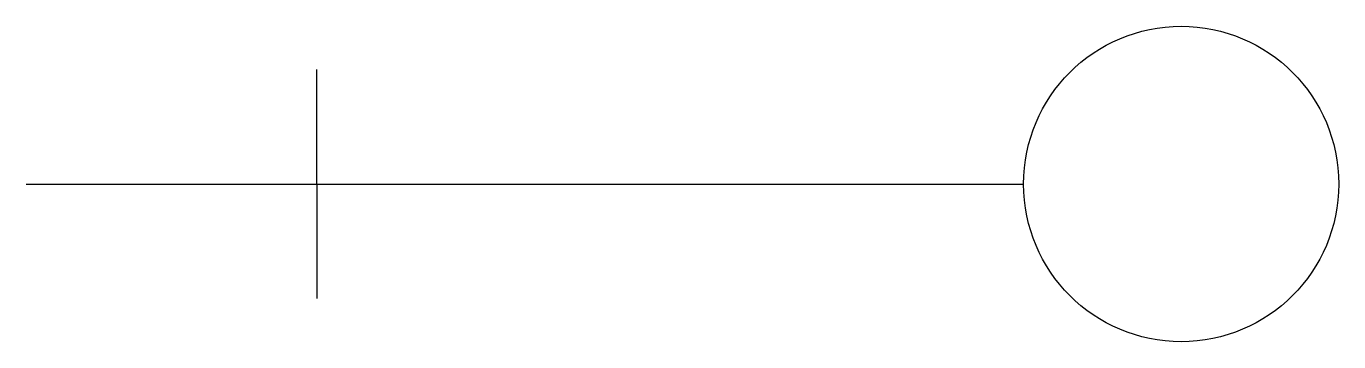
# Model space of a CAD drawing. Header units: metres. Extents: x -64250 to -63065, y -134083 to -133799.
import ezdxf

# ---------------------------------------------------------------- set-up
doc = ezdxf.new("R2010")
doc.units = ezdxf.units.M
doc.layers.add('DET1', color=1, linetype='Continuous')

msp = doc.modelspace()

# ---------------------------------------------------------------- linework, layer by layer
at = {"layer": 'DET1'}
for p, q in [((-63987.7, -133941.24), (-63987.7, -133837.97)), ((-64250.14, -133941.24), (-63349.8, -133941.24)), ((-63987.7, -133941.24), (-63987.7, -134044.51))]:
    msp.add_line(p, q, dxfattribs=at)
msp.add_circle((-63207.57, -133941.24), 142.23, dxfattribs=at)

doc.saveas('drawing.dxf')
